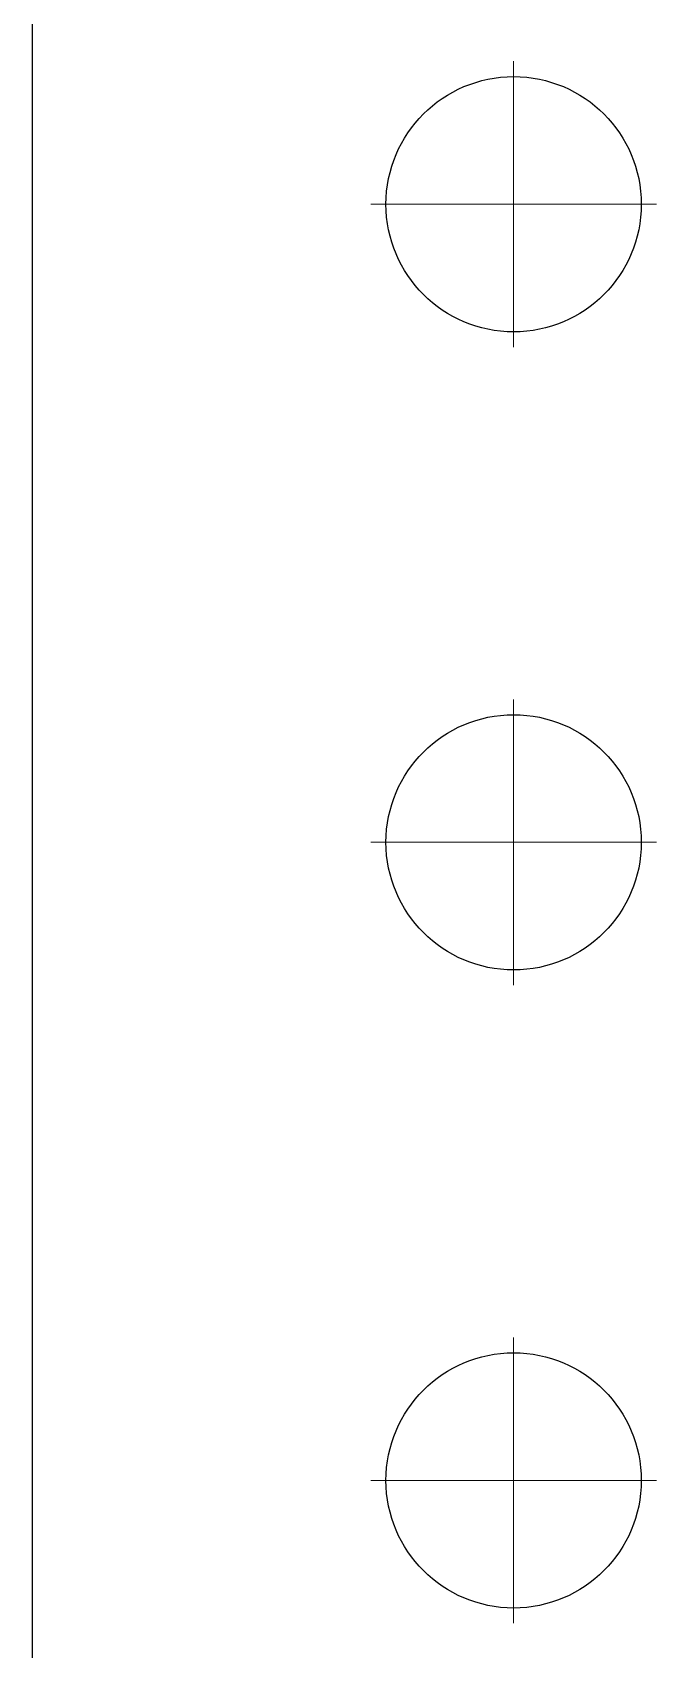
# Model space of a CAD drawing. Header units: millimetres. Extents: x 40 to 1360, y 134 to 546.
# Drawn here: x 299.5 to 311.73, y 388.61 to 420.29 of the extents above; entities that cross this region are included whole.
import ezdxf

# ---------------------------------------------------------------- set-up
doc = ezdxf.new("R2010")
doc.units = ezdxf.units.MM
doc.linetypes.add('WP_HIDDEN', pattern=[2.3, 1.5, -0.8])
for name, color, linetype, lineweight in [('ANNOTATIONS', 7, 'CONTINUOUS', 18), ('HIDDEN', 7, 'WP_HIDDEN', 13), ('VISIBLE', 7, 'CONTINUOUS', 25)]:
    doc.layers.add(name, color=color, linetype=linetype, lineweight=lineweight)

msp = doc.modelspace()

# ---------------------------------------------------------------- linework, layer by layer
at = {"layer": 'ANNOTATIONS'}
for p, q in [((308.92538, 414.12538), (308.92538, 419.72538)), ((306.12538, 416.92538), (311.72538, 416.92538)), ((308.92538, 401.62538), (308.92538, 407.22538)), ((306.12538, 404.42538), (311.72538, 404.42538)), ((308.92538, 389.12538), (308.92538, 394.72538)), ((306.12538, 391.92538), (311.72538, 391.92538))]:
    msp.add_line(p, q, dxfattribs=at)
at = {"layer": 'HIDDEN', "ltscale": 2}
msp.add_line((299.5, 277.5), (299.5, 492.5), dxfattribs=at)
at = {"layer": 'VISIBLE'}
msp.add_line((299.5, 280.5), (299.5, 492.5), dxfattribs=at)
for centre in [(308.92538, 416.92538), (308.92538, 404.42538), (308.92538, 391.92538)]:
    msp.add_circle(centre, 2.5, dxfattribs=at)

doc.saveas('drawing.dxf')
